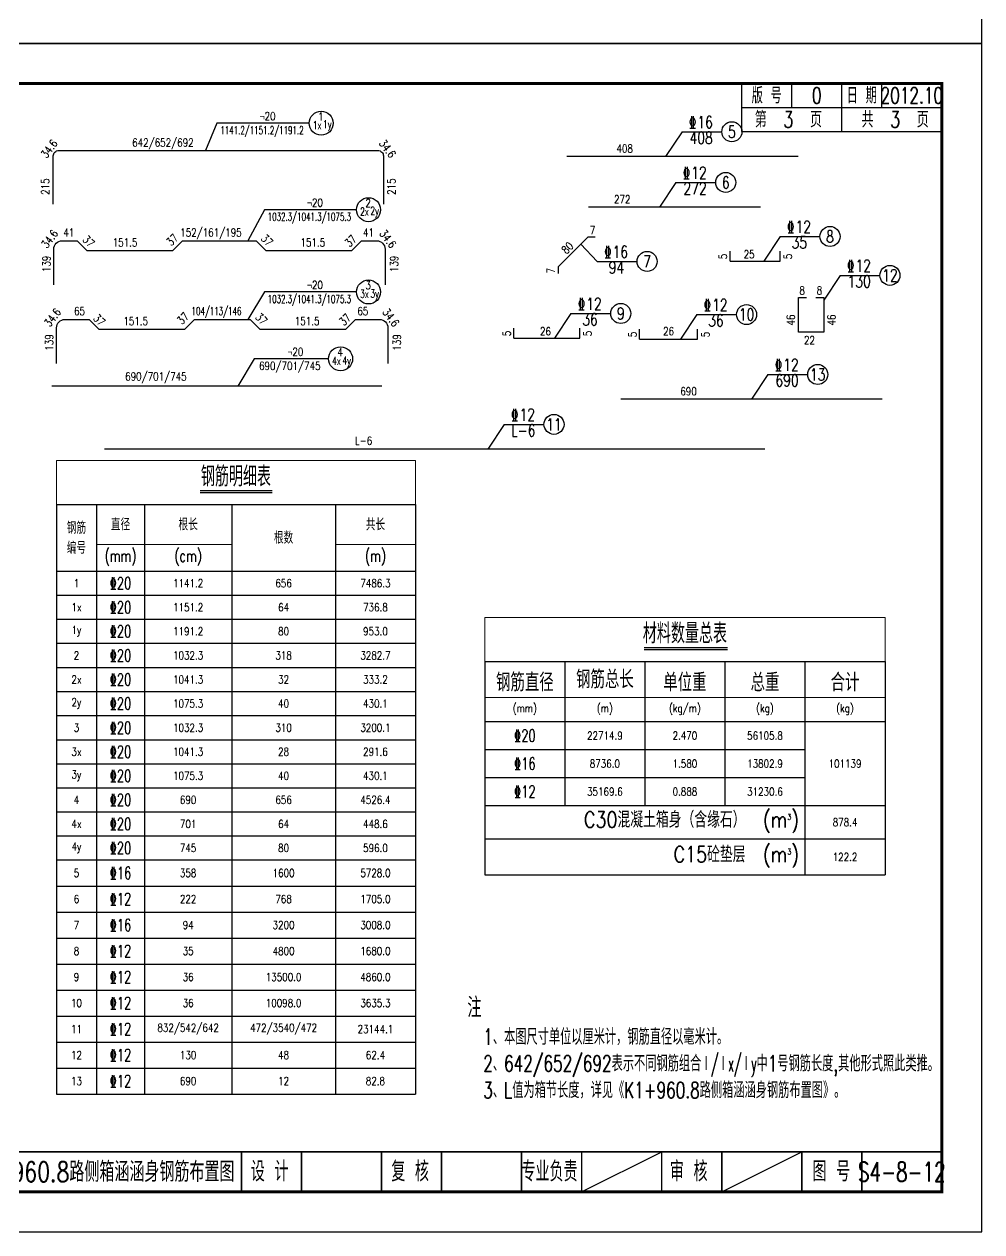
# Model space of a CAD drawing. Header units: millimetres. Extents: x -475 to 1205, y -1212 to 867.
# Drawn here: x 545.5 to 784.8, y -321.1 to -19.3 of the extents above; entities that cross this region are included whole.
import ezdxf
from ezdxf.enums import TextEntityAlignment as Align

# ---------------------------------------------------------------- set-up
doc = ezdxf.new("R2010")
doc.units = ezdxf.units.MM
doc.header["$LTSCALE"] = 0.25
for name, color, linetype in [('DIMENSION', 4, 'Continuous'), ('TEXT', 7, 'Continuous'), ('图框', 7, 'Continuous'), ('尺寸标注', 2, 'Continuous'), ('文字', 7, 'Continuous'), ('标注', 4, 'Continuous'), ('次轮廓线', 7, 'Continuous'), ('结构', 7, 'Continuous'), ('表格', 7, 'Continuous'), ('钢筋', 6, 'Continuous')]:
    doc.layers.add(name, color=color, linetype=linetype)
doc.styles.add('DESIGN', font='romans9_.shx', dxfattribs={"width": 0.8, "bigfont": 'hztxt.shx'})
doc.styles.get("Standard").update_dxf_attribs({"font": 'simplex1.shx', "width": 0.7, "bigfont": 'hztxt.shx'})
doc.styles.add('text', font='romans__.shx', dxfattribs={"width": 0.8, "bigfont": 'hztxt.shx'})

# ---------------------------------------------------------------- blocks, each defined once
blk = doc.blocks.new('steel')
at = {"ltscale": 40}
blk.add_line((0, 0), (9.94, 0), dxfattribs=at)
blk.add_circle((12.44, 0), 2.5)
at = {"color": 7, "width": 0.75, "flags": 8}
blk.add_attdef('N', text='', height=3, dxfattribs=at).set_placement((3.76, 0.03), align=Align.BOTTOM_RIGHT)
at = {"color": 7, "width": 0.75}
for tag, flags, p in [('GRADE', 8, (3.95, 0.03)), ('GAP', 9, (7.96, -0.68))]:
    blk.add_attdef(tag, text='', height=3, dxfattribs=dict(at, flags=flags)).set_placement(p, align=Align.BOTTOM_LEFT)
blk.add_attdef('DIA', text='', height=3, dxfattribs=at).set_placement((7.82, 0.03), align=Align.BOTTOM_CENTER)
at = {"color": 7, "width": 0.75, "flags": 8}
blk.add_attdef('L', text='', height=3, dxfattribs=at).set_placement((4.77, 0), align=Align.TOP_CENTER)
at = {"color": 7, "width": 0.75}
blk.add_attdef('INDEX', text='', height=3, dxfattribs=at).set_placement((12.44, 0), align=Align.MIDDLE_CENTER)
blk = doc.blocks.new('*T373')
at = {"layer": 'Defpoints', "color": 8, "lineweight": 0}
for p, q in [((0, 0), (10, 0)), ((0, 0), (0, -11)), ((10, 0), (22, 0)), ((22, 0), (43.8, 0)), ((43.8, 0), (69.7, 0)), ((69.7, 0), (89.7, 0)), ((89.7, 0), (89.7, -11)), ((10, -21), (22, -21)), ((22, -21), (43.8, -21)), ((69.7, -21), (89.7, -21))]:
    blk.add_line(p, q, dxfattribs=at)
at = {"layer": '表格', "color": 1, "lineweight": -2}
for p, q in [((0, -11), (10, -11)), ((0, -11), (0, -21)), ((10, -11), (22, -11)), ((22, -11), (43.8, -11)), ((43.8, -11), (69.7, -11)), ((69.7, -11), (89.7, -11)), ((89.7, -11), (89.7, -21)), ((0, -21), (0, -27.67)), ((89.7, -21), (89.7, -27.67)), ((0, -27.67), (0, -33.71)), ((89.7, -27.67), (89.7, -33.71)), ((0, -33.71), (0, -39.71)), ((89.7, -33.71), (89.7, -39.71)), ((0, -39.71), (0, -45.71)), ((89.7, -39.71), (89.7, -45.71)), ((0, -45.71), (0, -51.76)), ((89.7, -45.71), (89.7, -51.76)), ((0, -51.76), (0, -57.76)), ((89.7, -51.76), (89.7, -57.76)), ((0, -57.76), (0, -63.76)), ((89.7, -57.76), (89.7, -63.76)), ((0, -63.76), (0, -69.81)), ((89.7, -63.76), (89.7, -69.81)), ((0, -69.81), (0, -75.81)), ((89.7, -69.81), (89.7, -75.81)), ((0, -75.81), (0, -81.81)), ((89.7, -75.81), (89.7, -81.81)), ((0, -81.81), (0, -87.86)), ((89.7, -81.81), (89.7, -87.86)), ((0, -87.86), (0, -93.86)), ((89.7, -87.86), (89.7, -93.86)), ((0, -93.86), (0, -99.86)), ((89.7, -93.86), (89.7, -99.86)), ((0, -99.86), (0, -106.36)), ((89.7, -99.86), (89.7, -106.36)), ((0, -106.36), (0, -112.86)), ((89.7, -106.36), (89.7, -112.86)), ((0, -112.86), (0, -119.36)), ((89.7, -112.86), (89.7, -119.36)), ((0, -119.36), (0, -125.86)), ((89.7, -119.36), (89.7, -125.86)), ((0, -125.86), (0, -132.36)), ((89.7, -125.86), (89.7, -132.36)), ((0, -132.36), (0, -138.86)), ((89.7, -132.36), (89.7, -138.86)), ((0, -138.86), (0, -145.36)), ((89.7, -138.86), (89.7, -145.36)), ((0, -145.36), (0, -151.86)), ((89.7, -145.36), (89.7, -151.86)), ((0, -151.86), (0, -158.36)), ((89.7, -151.86), (89.7, -158.36)), ((0, -158.36), (10, -158.36)), ((10, -158.36), (22, -158.36)), ((22, -158.36), (43.8, -158.36)), ((43.8, -158.36), (69.7, -158.36)), ((69.7, -158.36), (89.7, -158.36))]:
    blk.add_line(p, q, dxfattribs=at)
at = {"layer": '表格', "color": 7, "lineweight": -2}
for p, q in [((10, -11), (10, -21)), ((22, -11), (22, -21)), ((43.8, -11), (43.8, -21)), ((69.7, -11), (69.7, -21)), ((43.8, -21), (43.8, -27.67)), ((69.7, -21), (69.7, -27.67)), ((0, -27.67), (10, -27.67)), ((10, -27.67), (10, -33.71)), ((22, -27.67), (22, -33.71)), ((43.8, -27.67), (69.7, -27.67)), ((43.8, -27.67), (43.8, -33.71)), ((69.7, -27.67), (89.7, -27.67)), ((69.7, -27.67), (69.7, -33.71)), ((0, -33.71), (10, -33.71)), ((10, -33.71), (22, -33.71)), ((10, -33.71), (10, -39.71)), ((22, -33.71), (43.8, -33.71)), ((22, -33.71), (22, -39.71)), ((43.8, -33.71), (69.7, -33.71)), ((43.8, -33.71), (43.8, -39.71)), ((69.7, -33.71), (89.7, -33.71)), ((69.7, -33.71), (69.7, -39.71)), ((0, -39.71), (10, -39.71)), ((10, -39.71), (22, -39.71)), ((10, -39.71), (10, -45.71)), ((22, -39.71), (43.8, -39.71)), ((22, -39.71), (22, -45.71)), ((43.8, -39.71), (69.7, -39.71)), ((43.8, -39.71), (43.8, -45.71)), ((69.7, -39.71), (89.7, -39.71)), ((69.7, -39.71), (69.7, -45.71)), ((0, -45.71), (10, -45.71)), ((10, -45.71), (22, -45.71)), ((10, -45.71), (10, -51.76)), ((22, -45.71), (43.8, -45.71)), ((22, -45.71), (22, -51.76)), ((43.8, -45.71), (69.7, -45.71)), ((43.8, -45.71), (43.8, -51.76)), ((69.7, -45.71), (89.7, -45.71)), ((69.7, -45.71), (69.7, -51.76)), ((0, -51.76), (10, -51.76)), ((10, -51.76), (22, -51.76)), ((10, -51.76), (10, -57.76)), ((22, -51.76), (43.8, -51.76)), ((22, -51.76), (22, -57.76)), ((43.8, -51.76), (69.7, -51.76)), ((43.8, -51.76), (43.8, -57.76)), ((69.7, -51.76), (89.7, -51.76)), ((69.7, -51.76), (69.7, -57.76)), ((0, -57.76), (10, -57.76)), ((10, -57.76), (22, -57.76)), ((10, -57.76), (10, -63.76)), ((22, -57.76), (43.8, -57.76)), ((22, -57.76), (22, -63.76)), ((43.8, -57.76), (69.7, -57.76)), ((43.8, -57.76), (43.8, -63.76)), ((69.7, -57.76), (89.7, -57.76)), ((69.7, -57.76), (69.7, -63.76)), ((0, -63.76), (10, -63.76)), ((10, -63.76), (22, -63.76)), ((10, -63.76), (10, -69.81)), ((22, -63.76), (43.8, -63.76)), ((22, -63.76), (22, -69.81)), ((43.8, -63.76), (69.7, -63.76)), ((43.8, -63.76), (43.8, -69.81)), ((69.7, -63.76), (89.7, -63.76)), ((69.7, -63.76), (69.7, -69.81)), ((0, -69.81), (10, -69.81)), ((10, -69.81), (22, -69.81)), ((10, -69.81), (10, -75.81)), ((22, -69.81), (43.8, -69.81)), ((22, -69.81), (22, -75.81)), ((43.8, -69.81), (69.7, -69.81)), ((43.8, -69.81), (43.8, -75.81)), ((69.7, -69.81), (89.7, -69.81)), ((69.7, -69.81), (69.7, -75.81)), ((0, -75.81), (10, -75.81)), ((10, -75.81), (22, -75.81)), ((10, -75.81), (10, -81.81)), ((22, -75.81), (43.8, -75.81)), ((22, -75.81), (22, -81.81)), ((43.8, -75.81), (69.7, -75.81)), ((43.8, -75.81), (43.8, -81.81)), ((69.7, -75.81), (89.7, -75.81)), ((69.7, -75.81), (69.7, -81.81)), ((0, -81.81), (10, -81.81)), ((10, -81.81), (22, -81.81)), ((10, -81.81), (10, -87.86)), ((22, -81.81), (43.8, -81.81)), ((22, -81.81), (22, -87.86)), ((43.8, -81.81), (69.7, -81.81)), ((43.8, -81.81), (43.8, -87.86)), ((69.7, -81.81), (89.7, -81.81)), ((69.7, -81.81), (69.7, -87.86)), ((0, -87.86), (10, -87.86)), ((10, -87.86), (22, -87.86)), ((10, -87.86), (10, -93.86)), ((22, -87.86), (43.8, -87.86)), ((22, -87.86), (22, -93.86)), ((43.8, -87.86), (69.7, -87.86)), ((43.8, -87.86), (43.8, -93.86)), ((69.7, -87.86), (89.7, -87.86)), ((69.7, -87.86), (69.7, -93.86)), ((0, -93.86), (10, -93.86)), ((10, -93.86), (22, -93.86)), ((10, -93.86), (10, -99.86)), ((22, -93.86), (43.8, -93.86)), ((22, -93.86), (22, -99.86)), ((43.8, -93.86), (69.7, -93.86)), ((43.8, -93.86), (43.8, -99.86)), ((69.7, -93.86), (89.7, -93.86)), ((69.7, -93.86), (69.7, -99.86)), ((0, -99.86), (10, -99.86)), ((10, -99.86), (22, -99.86)), ((10, -99.86), (10, -106.36)), ((22, -99.86), (43.8, -99.86)), ((22, -99.86), (22, -106.36)), ((43.8, -99.86), (69.7, -99.86)), ((43.8, -99.86), (43.8, -106.36)), ((69.7, -99.86), (89.7, -99.86)), ((69.7, -99.86), (69.7, -106.36)), ((0, -106.36), (10, -106.36)), ((10, -106.36), (22, -106.36)), ((10, -106.36), (10, -112.86)), ((22, -106.36), (43.8, -106.36)), ((22, -106.36), (22, -112.86)), ((43.8, -106.36), (69.7, -106.36)), ((43.8, -106.36), (43.8, -112.86)), ((69.7, -106.36), (89.7, -106.36)), ((69.7, -106.36), (69.7, -112.86)), ((0, -112.86), (10, -112.86)), ((10, -112.86), (22, -112.86)), ((10, -112.86), (10, -119.36)), ((22, -112.86), (43.8, -112.86)), ((22, -112.86), (22, -119.36)), ((43.8, -112.86), (69.7, -112.86)), ((43.8, -112.86), (43.8, -119.36)), ((69.7, -112.86), (89.7, -112.86)), ((69.7, -112.86), (69.7, -119.36)), ((0, -119.36), (10, -119.36)), ((10, -119.36), (22, -119.36)), ((10, -119.36), (10, -125.86)), ((22, -119.36), (43.8, -119.36)), ((22, -119.36), (22, -125.86)), ((43.8, -119.36), (69.7, -119.36)), ((43.8, -119.36), (43.8, -125.86)), ((69.7, -119.36), (89.7, -119.36)), ((69.7, -119.36), (69.7, -125.86)), ((0, -125.86), (10, -125.86)), ((10, -125.86), (22, -125.86)), ((10, -125.86), (10, -132.36)), ((22, -125.86), (43.8, -125.86)), ((22, -125.86), (22, -132.36)), ((43.8, -125.86), (69.7, -125.86)), ((43.8, -125.86), (43.8, -132.36)), ((69.7, -125.86), (89.7, -125.86)), ((69.7, -125.86), (69.7, -132.36)), ((0, -132.36), (10, -132.36)), ((10, -132.36), (22, -132.36)), ((10, -132.36), (10, -138.86)), ((22, -132.36), (43.8, -132.36)), ((22, -132.36), (22, -138.86)), ((43.8, -132.36), (69.7, -132.36)), ((43.8, -132.36), (43.8, -138.86)), ((69.7, -132.36), (89.7, -132.36)), ((69.7, -132.36), (69.7, -138.86)), ((0, -138.86), (10, -138.86)), ((10, -138.86), (22, -138.86)), ((10, -138.86), (10, -145.36)), ((22, -138.86), (43.8, -138.86)), ((22, -138.86), (22, -145.36)), ((43.8, -138.86), (69.7, -138.86)), ((43.8, -138.86), (43.8, -145.36)), ((69.7, -138.86), (89.7, -138.86)), ((69.7, -138.86), (69.7, -145.36)), ((0, -145.36), (10, -145.36)), ((10, -145.36), (22, -145.36)), ((10, -145.36), (10, -151.86)), ((22, -145.36), (43.8, -145.36)), ((22, -145.36), (22, -151.86)), ((43.8, -145.36), (69.7, -145.36)), ((43.8, -145.36), (43.8, -151.86)), ((69.7, -145.36), (89.7, -145.36)), ((69.7, -145.36), (69.7, -151.86)), ((0, -151.86), (10, -151.86)), ((10, -151.86), (22, -151.86)), ((10, -151.86), (10, -158.36)), ((22, -151.86), (43.8, -151.86)), ((22, -151.86), (22, -158.36)), ((43.8, -151.86), (69.7, -151.86)), ((43.8, -151.86), (43.8, -158.36)), ((69.7, -151.86), (89.7, -151.86)), ((69.7, -151.86), (69.7, -158.36))]:
    blk.add_line(p, q, dxfattribs=at)
at = {"layer": '表格', "color": 0, "lineweight": -2}
for p, q in [((10, -21), (10, -27.67)), ((22, -21), (22, -27.67)), ((10, -27.67), (22, -27.67)), ((22, -27.67), (43.8, -27.67))]:
    blk.add_line(p, q, dxfattribs=at)
at = {"layer": '表格', "color": 0}
for s, insert, char_height, width, attachment_point in [('{\\C1;钢筋明细表}', (44.85, -1.5), 5, 86.7015, 2), ('钢筋\\P编号', (5, -19.33), 3, 7, 5), ('直径', (16, -16), 3, 9, 5), ('根长', (32.9, -16), 3, 18.7966, 5), ('共长', (79.7, -16), 3, 17, 5), ('根数', (56.75, -19.33), 3, 22.9049, 5), ('(mm)', (16, -24.33), 3, 9, 5), ('(cm)', (32.9, -24.33), 3, 18.7966, 5), ('(m)', (79.7, -24.33), 3, 17, 5), ('\x8420', (16, -30.69), 3, 9, 5), ('\x8420', (16, -36.71), 3, 9, 5), ('\x8420', (16, -42.71), 3, 9, 5), ('\x8420', (16, -48.74), 3, 9, 5), ('\x8420', (16, -54.76), 3, 9, 5), ('\x8420', (16, -60.76), 3, 9, 5), ('\x8420', (16, -66.79), 3, 9, 5), ('\x8420', (16, -72.81), 3, 9, 5), ('\x8420', (16, -78.81), 3, 9, 5), ('\x8420', (16, -84.83), 3, 9, 5), ('\x8420', (16, -90.86), 3, 9, 5), ('\x8420', (16, -96.86), 3, 9, 5), ('\x8416', (16, -103.11), 3, 9, 5), ('\x8412', (16, -109.61), 3, 9, 5), ('\x8416', (16, -116.11), 3, 9, 5), ('\x8412', (16, -122.61), 3, 9, 5), ('\x8412', (16, -129.11), 3, 9, 5), ('\x8412', (16, -135.61), 3, 9, 5), ('\x8412', (16, -142.11), 3, 9, 5), ('\x8412', (16, -148.61), 3, 9, 5), ('\x8412', (16, -155.11), 3, 9, 5)]:
    blk.add_mtext(s, dxfattribs=dict(at, insert=insert, char_height=char_height, width=width, attachment_point=attachment_point))
at = {"layer": '表格', "color": 0, "char_height": 2, "attachment_point": 5, "style": 'text'}
for s, insert, width in [('1', (5, -30.69), 7), ('1141.2', (32.9, -30.69), 18.7966), ('656', (56.75, -30.69), 22.9049), ('7486.3', (79.7, -30.69), 17), ('1x', (5, -36.71), 7), ('1151.2', (32.9, -36.71), 18.7966), ('64', (56.75, -36.71), 22.9049), ('736.8', (79.7, -36.71), 17), ('1y', (5, -42.71), 7), ('1191.2', (32.9, -42.71), 18.7966), ('80', (56.75, -42.71), 22.9049), ('953.0', (79.7, -42.71), 17), ('2', (5, -48.74), 7), ('1032.3', (32.9, -48.74), 18.7966), ('318', (56.75, -48.74), 22.9049), ('3282.7', (79.7, -48.74), 17), ('2x', (5, -54.76), 7), ('1041.3', (32.9, -54.76), 18.7966), ('32', (56.75, -54.76), 22.9049), ('333.2', (79.7, -54.76), 17), ('2y', (5, -60.76), 7), ('1075.3', (32.9, -60.76), 18.7966), ('40', (56.75, -60.76), 22.9049), ('430.1', (79.7, -60.76), 17), ('3', (5, -66.79), 7), ('1032.3', (32.9, -66.79), 18.7966), ('310', (56.75, -66.79), 22.9049), ('3200.1', (79.7, -66.79), 17), ('3x', (5, -72.81), 7), ('1041.3', (32.9, -72.81), 18.7966), ('28', (56.75, -72.81), 22.9049), ('291.6', (79.7, -72.81), 17), ('3y', (5, -78.81), 7), ('1075.3', (32.9, -78.81), 18.7966), ('40', (56.75, -78.81), 22.9049), ('430.1', (79.7, -78.81), 17), ('4', (5, -84.83), 7), ('690', (32.9, -84.83), 18.7966), ('656', (56.75, -84.83), 22.9049), ('4526.4', (79.7, -84.83), 17), ('4x', (5, -90.86), 7), ('701', (32.9, -90.86), 18.7966), ('64', (56.75, -90.86), 22.9049), ('448.6', (79.7, -90.86), 17), ('4y', (5, -96.86), 7), ('745', (32.9, -96.86), 18.7966), ('80', (56.75, -96.86), 22.9049), ('596.0', (79.7, -96.86), 17), ('5', (5, -103.11), 7), ('358', (32.9, -103.11), 18.7966), ('1600', (56.75, -103.11), 22.9049), ('5728.0', (79.7, -103.11), 17), ('6', (5, -109.61), 7), ('222', (32.9, -109.61), 18.7966), ('768', (56.75, -109.61), 22.9049), ('1705.0', (79.7, -109.61), 17), ('7', (5, -116.11), 7), ('94', (32.9, -116.11), 18.7966), ('3200', (56.75, -116.11), 22.9049), ('3008.0', (79.7, -116.11), 17), ('8', (5, -122.61), 7), ('35', (32.9, -122.61), 18.7966), ('4800', (56.75, -122.61), 22.9049), ('1680.0', (79.7, -122.61), 17), ('9', (5, -129.11), 7), ('36', (32.9, -129.11), 18.7966), ('13500.0', (56.75, -129.11), 22.9049), ('4860.0', (79.7, -129.11), 17), ('10', (5, -135.61), 7), ('36', (32.9, -135.61), 18.7966), ('10098.0', (56.75, -135.61), 22.9049), ('3635.3', (79.7, -135.61), 17), ('11', (5, -142.11), 7), ('832/542/642', (32.9, -142.11), 18.7966), ('472/3540/472', (56.75, -142.11), 22.9049), ('23144.1', (79.7, -142.11), 17), ('12', (5, -148.61), 7), ('130', (32.9, -148.61), 18.7966), ('48', (56.75, -148.61), 22.9049), ('62.4', (79.7, -148.61), 17), ('13', (5, -155.11), 7), ('690', (32.9, -155.11), 18.7966), ('12', (56.75, -155.11), 22.9049), ('82.8', (79.7, -155.11), 17)]:
    blk.add_mtext(s, dxfattribs=dict(at, insert=insert, width=width))
blk = doc.blocks.new('*T374')
at = {"layer": 'Defpoints', "color": 8, "lineweight": 0}
for p, q in [((0, 0), (20, 0)), ((0, 0), (0, -11)), ((20, 0), (40, 0)), ((40, 0), (60, 0)), ((60, 0), (80, 0)), ((80, 0), (100, 0)), ((100, 0), (100, -11)), ((0, -20), (20, -20)), ((20, -20), (40, -20)), ((40, -20), (60, -20)), ((60, -20), (80, -20)), ((80, -20), (100, -20))]:
    blk.add_line(p, q, dxfattribs=at)
at = {"layer": '表格', "color": 1, "lineweight": -2}
for p, q in [((0, -11), (20, -11)), ((0, -11), (0, -20)), ((20, -11), (40, -11)), ((40, -11), (60, -11)), ((60, -11), (80, -11)), ((80, -11), (100, -11)), ((100, -11), (100, -20)), ((0, -20), (0, -26.05)), ((100, -20), (100, -26.05)), ((0, -26.05), (0, -33.05)), ((100, -26.05), (100, -33.05)), ((0, -33.05), (0, -40.05)), ((100, -33.05), (100, -40.05)), ((0, -40.05), (0, -47.05)), ((100, -40.05), (100, -47.05)), ((0, -47.05), (0, -55.38)), ((100, -47.05), (100, -55.38)), ((0, -55.38), (0, -64.38)), ((100, -55.38), (100, -64.38)), ((0, -64.38), (20, -64.38)), ((20, -64.38), (40, -64.38)), ((40, -64.38), (60, -64.38)), ((60, -64.38), (80, -64.38)), ((80, -64.38), (100, -64.38))]:
    blk.add_line(p, q, dxfattribs=at)
at = {"layer": '表格', "color": 7, "lineweight": -2}
for p, q in [((20, -11), (20, -20)), ((40, -11), (40, -20)), ((60, -11), (60, -20)), ((80, -11), (80, -20)), ((20, -20), (20, -26.05)), ((40, -20), (40, -26.05)), ((60, -20), (60, -26.05)), ((80, -20), (80, -26.05)), ((0, -26.05), (20, -26.05)), ((20, -26.05), (40, -26.05)), ((20, -26.05), (20, -33.05)), ((40, -26.05), (60, -26.05)), ((40, -26.05), (40, -33.05)), ((60, -26.05), (80, -26.05)), ((60, -26.05), (60, -33.05)), ((80, -26.05), (100, -26.05)), ((80, -26.05), (80, -33.05)), ((0, -33.05), (20, -33.05)), ((20, -33.05), (40, -33.05)), ((20, -33.05), (20, -40.05)), ((40, -33.05), (60, -33.05)), ((40, -33.05), (40, -40.05)), ((60, -33.05), (80, -33.05)), ((60, -33.05), (60, -40.05)), ((80, -33.05), (80, -40.05)), ((0, -40.05), (20, -40.05)), ((20, -40.05), (40, -40.05)), ((20, -40.05), (20, -47.05)), ((40, -40.05), (60, -40.05)), ((40, -40.05), (40, -47.05)), ((60, -40.05), (80, -40.05)), ((60, -40.05), (60, -47.05)), ((80, -40.05), (80, -47.05)), ((0, -47.05), (20, -47.05)), ((20, -47.05), (40, -47.05)), ((40, -47.05), (60, -47.05)), ((60, -47.05), (80, -47.05)), ((80, -47.05), (100, -47.05)), ((80, -47.05), (80, -55.38)), ((0, -55.38), (20, -55.38)), ((20, -55.38), (40, -55.38)), ((40, -55.38), (60, -55.38)), ((60, -55.38), (80, -55.38)), ((80, -55.38), (100, -55.38)), ((80, -55.38), (80, -64.38))]:
    blk.add_line(p, q, dxfattribs=at)
at = {"layer": '表格', "color": 0}
for s, insert, char_height, width, attachment_point in [('{\\C1;材料数量总表}', (50, -1.5), 5, 97, 2), ('\x8420', (10, -29.55), 3, 17, 5), ('\x8416', (10, -36.55), 3, 17, 5), ('\x8412', (10, -43.55), 3, 17, 5)]:
    blk.add_mtext(s, dxfattribs=dict(at, insert=insert, char_height=char_height, width=width, attachment_point=attachment_point))
for s, insert, char_height, width, attachment_point, style in [('钢筋直径', (10, -18.5), 4.5, 17, 8, 'text'), ('钢筋总长', (30, -15.5), 4.5, 17, 5, 'DESIGN'), ('单位重', (50, -18.5), 4.5, 17, 8, 'text'), ('总重', (70, -18.5), 4.5, 17, 8, 'text'), ('合计', (90, -18.5), 4.5, 17, 8, 'text'), ('(mm)', (10, -23.02), 2, 17, 5, 'text'), ('(m)', (30, -23.02), 2, 17, 5, 'text'), ('(kg/m)', (50, -23.02), 2, 17, 5, 'text'), ('(kg)', (70, -23.02), 2, 17, 5, 'text'), ('(kg)', (90, -23.02), 2, 17, 5, 'text'), ('22714.9', (30, -29.55), 2, 17, 5, 'text'), ('2.470', (50, -29.55), 2, 17, 5, 'text'), ('56105.8', (70, -29.55), 2, 17, 5, 'text'), ('8736.0', (30, -36.55), 2, 17, 5, 'text'), ('1.580', (50, -36.55), 2, 17, 5, 'text'), ('13802.9', (70, -36.55), 2, 17, 5, 'text'), ('101139', (90, -36.55), 2, 17, 5, 'text'), ('35169.6', (30, -43.55), 2, 17, 5, 'text'), ('0.888', (50, -43.55), 2, 17, 5, 'text'), ('31230.6', (70, -43.55), 2, 17, 5, 'text'), ('\\A1;C30混凝土箱身（含缘石）  (m{\\H0.35x;\\S3^ ;})', (78.5, -51.21), 4, 77, 6, 'DESIGN'), ('878.4', (90, -51.21), 2, 17, 5, 'text'), ('\\A1;C15砼垫层  (m{\\H0.35x;\\S3^ ;})', (78.5, -59.88), 4, 77, 6, 'DESIGN'), ('122.2', (90, -59.88), 2, 17, 5, 'text')]:
    blk.add_mtext(s, dxfattribs=dict(at, insert=insert, char_height=char_height, width=width, attachment_point=attachment_point, style=style))
blk = doc.blocks.new('series')
at = {"width": 0.75}
for tag, height, p in [('页码', 4, (-35, -19)), ('图名', 5, (-220, -282)), ('图号', 5, (-20, -282))]:
    blk.add_attdef(tag, text='', height=height, dxfattribs=at).set_placement(p, align=Align.MIDDLE_CENTER)
blk = doc.blocks.new('123')
at = {"layer": '图框', "color": 2}
blk.add_lwpolyline([(370.03, 635.68), (370.03, 932.68), (-49.97, 932.68), (-49.97, 635.68)], close=True, dxfattribs=at)

msp = doc.modelspace()

# ---------------------------------------------------------------- linework, layer by layer
for p, q in [((593.712, -44.013), (590.804, -50.822)), ((616.755, -44.013), (593.712, -44.013)), ((628.591, -65.627), (605.548, -65.627)), ((628.591, -86.19), (605.548, -86.19)), ((621.6, -102.899), (603.005, -102.899))]:
    msp.add_line(p, q)
for points, const_width in [([(774.834, -34.085), (394.834, -34.085), (394.834, -311.085), (774.834, -311.085), (774.834, -34.085)], 0.7), ([(394.834, -301.085), (774.834, -301.085)], 0.4), ([(669.834, -311.085), (669.834, -301.085)], 0.4), ([(684.834, -311.085), (684.834, -301.085)], 0.4), ([(704.834, -311.085), (704.834, -301.085)], 0.4), ([(719.834, -311.085), (719.834, -301.085)], 0.4), ([(739.834, -311.085), (739.834, -301.085)], 0.4), ([(754.834, -311.085), (754.834, -301.085)], 0.4)]:
    msp.add_lwpolyline(points, dxfattribs=dict(const_width=const_width))
for centre in [(619.755, -44.013), (631.591, -65.627), (631.591, -86.19), (624.6, -102.899)]:
    msp.add_circle(centre, 3)
at = {"layer": '图框', "const_width": 0.4}
for points in [[(599.834, -311.085), (599.834, -301.085)], [(614.834, -311.085), (614.834, -301.085)], [(634.834, -311.085), (634.834, -301.085)], [(649.834, -311.085), (649.834, -301.085)], [(669.834, -311.085), (669.834, -301.085)]]:
    msp.add_lwpolyline(points, dxfattribs=at)
at = {"layer": '文字'}
for p, q in [((709.933, -46.154), (705.822, -52.331)), ((708.396, -58.821), (704.285, -64.998)), ((605.548, -65.627), (601.436, -73.401)), ((734.453, -72.32), (730.342, -78.498)), ((688.752, -78.564), (684.641, -74.24)), ((749.433, -82.04), (745.322, -88.217)), ((605.548, -86.19), (601.436, -93.054)), ((682.169, -91.564), (678.057, -97.742)), ((713.609, -91.84), (709.498, -98.017)), ((603.005, -102.899), (598.894, -109.764)), ((731.386, -106.809), (727.274, -112.987)), ((665.487, -119.28), (661.375, -125.458))]:
    msp.add_line(p, q, dxfattribs=at)
at = {"layer": '标注'}
for p, q in [((589.472, -136.314), (607.527, -136.314)), ((700.42, -175.541), (721.292, -175.541))]:
    msp.add_line(p, q, dxfattribs=at)
at = {"layer": '次轮廓线'}
for p, q in [((724.834, -46.085), (724.834, -34.085)), ((737.334, -40.085), (737.334, -34.085)), ((749.834, -40.085), (749.834, -34.085)), ((759.834, -40.085), (759.834, -34.085)), ((724.834, -40.085), (774.834, -40.085)), ((749.834, -46.085), (749.834, -40.085)), ((724.834, -46.085), (774.834, -46.085))]:
    msp.add_line(p, q, dxfattribs=at)
at = {"layer": '结构'}
for p, q in [((684.834, -311.085), (704.834, -301.085)), ((719.834, -311.085), (739.834, -301.085))]:
    msp.add_line(p, q, dxfattribs=at)
at = {"layer": '钢筋'}
for p, q in [((738.951, -52.331), (681.12, -52.331)), ((729.505, -64.998), (686.589, -64.998)), ((679.064, -79.816), (686.482, -72.399)), ((686.482, -72.399), (688.232, -72.399)), ((721.906, -78.498), (721.906, -75.998)), ((734.406, -78.498), (734.406, -75.998)), ((679.064, -81.566), (679.064, -79.816)), ((721.906, -78.498), (734.406, -78.498)), ((738.997, -96.251), (738.997, -87.575)), ((738.997, -87.575), (740.997, -87.575)), ((743.322, -87.575), (745.322, -87.575)), ((745.322, -87.575), (745.322, -96.251)), ((667.87, -97.742), (667.87, -95.242)), ((684.37, -97.742), (684.37, -95.242)), ((699.306, -98.017), (699.306, -95.517)), ((713.806, -98.017), (713.806, -95.517)), ((745.322, -96.251), (738.997, -96.251)), ((667.87, -97.742), (684.37, -97.742)), ((699.306, -98.017), (713.806, -98.017)), ((634.929, -109.764), (552.429, -109.764)), ((759.904, -112.987), (694.621, -112.987)), ((730.617, -125.458), (565.617, -125.458)), ((589.472, -135.814), (607.527, -135.814)), ((700.42, -175.041), (721.292, -175.041))]:
    msp.add_line(p, q, dxfattribs=at)
for points in [[(552.804, -64.259), (552.804, -52.197, -0.4142136), (554.179, -50.822), (633.929, -50.822, -0.4142136), (635.304, -52.197), (635.304, -64.259)], [(552.921, -84.388), (552.921, -75.467, -0.4142136), (554.987, -73.401), (558.807, -73.401), (561.229, -75.823), (582.702, -75.823), (585.124, -73.401), (603.509, -73.401), (605.932, -75.823), (627.405, -75.823), (629.827, -73.401), (633.646, -73.401, -0.4142136), (635.712, -75.467), (635.712, -84.388)], [(553.641, -104.042), (553.641, -95.12, -0.4142136), (555.707, -93.054), (561.763, -93.054), (564.185, -95.476), (585.658, -95.476), (588.08, -93.054), (601.994, -93.054), (604.416, -95.476), (625.889, -95.476), (628.311, -93.054), (634.366, -93.054, -0.4142136), (636.432, -95.12), (636.432, -104.042)]]:
    msp.add_lwpolyline(points, format="xyb", dxfattribs=at)

# ---------------------------------------------------------------- block references
ref = msp.add_blockref('series', (784.834, -24.085))
ref.add_attrib('页码', '第  3  页    共  3  页', dxfattribs={"height": 4, "width": 0.75}).set_placement((749.834, -43.085), align=Align.MIDDLE_CENTER)
ref.add_attrib('图名', 'K1+960.8路侧箱涵涵身钢筋布置图', dxfattribs={"height": 5, "width": 0.75}).set_placement((564.834, -306.085), align=Align.MIDDLE_CENTER)
ref.add_attrib('图号', 'S4-8-12', dxfattribs={"height": 4.8, "width": 0.7}).set_placement((764.834, -306.085), align=Align.MIDDLE_CENTER)
ref = msp.add_blockref('steel', (709.933, -46.154))
ref.add_attrib('INDEX', '5', dxfattribs={"color": 7, "height": 3, "width": 0.75}).set_placement((722.371, -46.154), align=Align.MIDDLE_CENTER)
ref.add_attrib('GRADE', '%%132', dxfattribs={"color": 7, "height": 3, "width": 0.75, "flags": 8}).set_placement((711.619, -46.154), align=Align.BOTTOM_LEFT)
ref.add_attrib('DIA', '16', dxfattribs={"color": 7, "height": 3, "width": 0.75}).set_placement((715.686, -46.154), align=Align.BOTTOM_CENTER)
ref.add_attrib('L', '408', dxfattribs={"color": 7, "height": 3, "width": 0.75, "flags": 8}).set_placement((714.702, -46.154), align=Align.TOP_CENTER)
ref = msp.add_blockref('steel', (708.396, -58.821))
ref.add_attrib('INDEX', '6', dxfattribs={"color": 7, "height": 3, "width": 0.75}).set_placement((720.834, -58.821), align=Align.MIDDLE_CENTER)
ref.add_attrib('GRADE', '%%132', dxfattribs={"color": 7, "height": 3, "width": 0.75, "flags": 8}).set_placement((710.082, -58.821), align=Align.BOTTOM_LEFT)
ref.add_attrib('DIA', '12', dxfattribs={"color": 7, "height": 3, "width": 0.75}).set_placement((714.148, -58.821), align=Align.BOTTOM_CENTER)
ref.add_attrib('L', '272', dxfattribs={"color": 7, "height": 3, "width": 0.75, "flags": 8}).set_placement((713.165, -58.821), align=Align.TOP_CENTER)
ref = msp.add_blockref('steel', (734.453, -72.32))
ref.add_attrib('INDEX', '8', dxfattribs={"color": 7, "height": 3, "width": 0.75}).set_placement((746.89, -72.32), align=Align.MIDDLE_CENTER)
ref.add_attrib('GRADE', '%%132', dxfattribs={"color": 7, "height": 3, "width": 0.75, "flags": 8}).set_placement((736.139, -72.32), align=Align.BOTTOM_LEFT)
ref.add_attrib('DIA', '12', dxfattribs={"color": 7, "height": 3, "width": 0.75}).set_placement((740.205, -72.32), align=Align.BOTTOM_CENTER)
ref.add_attrib('L', '35', dxfattribs={"color": 7, "height": 3, "width": 0.75, "flags": 8}).set_placement((739.222, -72.32), align=Align.TOP_CENTER)
ref = msp.add_blockref('steel', (688.752, -78.564))
ref.add_attrib('INDEX', '7', dxfattribs={"color": 7, "height": 3, "width": 0.75}).set_placement((701.19, -78.564), align=Align.MIDDLE_CENTER)
ref.add_attrib('GRADE', '%%132', dxfattribs={"color": 7, "height": 3, "width": 0.75, "flags": 8}).set_placement((690.439, -78.564), align=Align.BOTTOM_LEFT)
ref.add_attrib('DIA', '16', dxfattribs={"color": 7, "height": 3, "width": 0.75}).set_placement((694.505, -78.564), align=Align.BOTTOM_CENTER)
ref.add_attrib('L', '94', dxfattribs={"color": 7, "height": 3, "width": 0.75, "flags": 8}).set_placement((693.521, -78.564), align=Align.TOP_CENTER)
ref = msp.add_blockref('steel', (749.433, -82.04))
ref.add_attrib('INDEX', '12', dxfattribs={"color": 7, "height": 3, "width": 0.75}).set_placement((761.87, -82.04), align=Align.MIDDLE_CENTER)
ref.add_attrib('GRADE', '%%132', dxfattribs={"color": 7, "height": 3, "width": 0.75, "flags": 8}).set_placement((751.119, -82.04), align=Align.BOTTOM_LEFT)
ref.add_attrib('DIA', '12', dxfattribs={"color": 7, "height": 3, "width": 0.75}).set_placement((755.185, -82.04), align=Align.BOTTOM_CENTER)
ref.add_attrib('L', '130', dxfattribs={"color": 7, "height": 3, "width": 0.75, "flags": 8}).set_placement((754.202, -82.04), align=Align.TOP_CENTER)
ref = msp.add_blockref('steel', (682.169, -91.564))
ref.add_attrib('INDEX', '9', dxfattribs={"color": 7, "height": 3, "width": 0.75}).set_placement((694.606, -91.564), align=Align.MIDDLE_CENTER)
ref.add_attrib('GRADE', '%%132', dxfattribs={"color": 7, "height": 3, "width": 0.75, "flags": 8}).set_placement((683.855, -91.564), align=Align.BOTTOM_LEFT)
ref.add_attrib('DIA', '12', dxfattribs={"color": 7, "height": 3, "width": 0.75}).set_placement((687.921, -91.564), align=Align.BOTTOM_CENTER)
ref.add_attrib('L', '36', dxfattribs={"color": 7, "height": 3, "width": 0.75, "flags": 8}).set_placement((686.937, -91.564), align=Align.TOP_CENTER)
ref = msp.add_blockref('steel', (713.609, -91.84))
ref.add_attrib('INDEX', '10', dxfattribs={"color": 7, "height": 3, "width": 0.75}).set_placement((726.047, -91.84), align=Align.MIDDLE_CENTER)
ref.add_attrib('GRADE', '%%132', dxfattribs={"color": 7, "height": 3, "width": 0.75, "flags": 8}).set_placement((715.295, -91.84), align=Align.BOTTOM_LEFT)
ref.add_attrib('DIA', '12', dxfattribs={"color": 7, "height": 3, "width": 0.75}).set_placement((719.362, -91.84), align=Align.BOTTOM_CENTER)
ref.add_attrib('L', '36', dxfattribs={"color": 7, "height": 3, "width": 0.75, "flags": 8}).set_placement((718.378, -91.84), align=Align.TOP_CENTER)
ref = msp.add_blockref('steel', (731.386, -106.809))
ref.add_attrib('INDEX', '13', dxfattribs={"color": 7, "height": 3, "width": 0.75}).set_placement((743.823, -106.809), align=Align.MIDDLE_CENTER)
ref.add_attrib('GRADE', '%%132', dxfattribs={"color": 7, "height": 3, "width": 0.75, "flags": 8}).set_placement((733.072, -106.809), align=Align.BOTTOM_LEFT)
ref.add_attrib('DIA', '12', dxfattribs={"color": 7, "height": 3, "width": 0.75}).set_placement((737.138, -106.809), align=Align.BOTTOM_CENTER)
ref.add_attrib('L', '690', dxfattribs={"color": 7, "height": 3, "width": 0.75, "flags": 8}).set_placement((736.154, -106.809), align=Align.TOP_CENTER)
ref = msp.add_blockref('steel', (665.487, -119.28))
ref.add_attrib('INDEX', '11', dxfattribs={"color": 7, "height": 3, "width": 0.75}).set_placement((677.924, -119.28), align=Align.MIDDLE_CENTER)
ref.add_attrib('GRADE', '%%132', dxfattribs={"color": 7, "height": 3, "width": 0.75, "flags": 8}).set_placement((667.173, -119.28), align=Align.BOTTOM_LEFT)
ref.add_attrib('DIA', '12', dxfattribs={"color": 7, "height": 3, "width": 0.75}).set_placement((671.239, -119.28), align=Align.BOTTOM_CENTER)
ref.add_attrib('L', 'L-6', dxfattribs={"color": 7, "height": 3, "width": 0.75, "flags": 8}).set_placement((670.256, -119.28), align=Align.TOP_CENTER)
for name, p in [('*T373', (553.607, -128.293)), ('*T374', (660.645, -167.52))]:
    msp.add_blockref(name, p)
at = {"layer": '标注'}
for p in [(414.809, -659.766), (414.809, -956.766)]:
    msp.add_blockref('123', p, dxfattribs=at)

# ---------------------------------------------------------------- texts
at = {"style": 'text'}
for s, width, p in [('%%17220', 0.8, (606.37, -42.27)), ('1', 0.8, (619.645, -42.367)), ('1141.2/1151.2/1191.2', 0.65, (604.958, -45.921)), ('1x', 0.7, (618.755, -44.502)), ('1y', 0.7, (621.284, -44.598)), ('%%17220', 0.8, (618.206, -63.884)), ('2', 0.8, (631.481, -63.981)), ('1032.3/1041.3/1075.3', 0.65, (616.795, -67.535)), ('2x', 0.7, (630.591, -66.116)), ('2y', 0.7, (633.121, -66.212)), ('%%17220', 0.8, (618.206, -84.447)), ('3', 0.8, (631.481, -84.518)), ('1032.3/1041.3/1075.3', 0.65, (616.795, -88.097)), ('3x', 0.7, (630.591, -86.679)), ('3y', 0.7, (633.121, -86.927)), ('%%17220', 0.8, (613.31, -101.156)), ('4x', 0.7, (623.599, -103.388)), ('4', 0.8, (624.49, -101.228)), ('4y', 0.7, (626.129, -103.637))]:
    msp.add_text(s, height=2, dxfattribs=dict(at, width=width)).set_placement(p, align=Align.MIDDLE)
at = {"style": 'text', "width": 0.8}
for s, rotation, p in [('80', 45, (681.021, -76.848)), ('5', 90, (721.138, -78.01)), ('5', 90, (737.353, -78.012)), ('5', 90, (667.102, -97.254)), ('5', 90, (687.316, -97.256)), ('5', 90, (698.538, -97.529)), ('5', 90, (716.753, -97.532))]:
    msp.add_text(s, height=2, rotation=rotation, dxfattribs=at).set_placement(p)
at = {"style": 'text', "width": 0.65}
msp.add_text('104/113/146', height=2, dxfattribs=at).set_placement((587.359, -91.983))
at = {"width": 0.7}
for s, p in [('专业负责', (676.824, -305.991)), ('审 核', (711.598, -305.991)), ('图 号', (747.217, -305.991))]:
    msp.add_text(s, height=5, dxfattribs=at).set_placement(p, align=Align.MIDDLE_CENTER)
at = {"layer": 'DIMENSION', "color": 7, "style": 'text', "width": 0.8}
for s, rotation, p in [('215', 90, (551.804, -61.92)), ('215', 90, (638.304, -61.92)), ('37', 315, (559.947, -73.277)), ('37', 45, (582.276, -74.835)), ('37', 315, (604.526, -73.004)), ('37', 45, (626.855, -75.108)), ('139', 90, (552.086, -81.226)), ('139', 90, (638.971, -81.226)), ('37', 315, (562.61, -92.93)), ('37', 45, (584.94, -94.489)), ('37', 315, (603.108, -92.657)), ('37', 45, (625.437, -94.762)), ('139', 90, (552.805, -100.879)), ('139', 90, (639.691, -100.879))]:
    msp.add_text(s, height=2, rotation=rotation, dxfattribs=at).set_placement(p)
for s, p in [('41', (555.337, -72.33)), ('152/161/195', (584.528, -72.33)), ('41', (630.205, -72.33)), ('151.5', (567.661, -74.823)), ('151.5', (614.573, -74.823)), ('65', (558.001, -91.983)), ('65', (628.787, -91.983)), ('151.5', (570.324, -94.476)), ('151.5', (613.155, -94.476))]:
    msp.add_text(s, height=2, dxfattribs=at).set_placement(p)
at = {"layer": 'DIMENSION', "color": 7, "char_height": 2, "attachment_point": 5, "style": 'text'}
for insert, rotation in [((551.782, -50.386), 52.93334), ((636.325, -50.386), 307.06666), ((551.9, -72.919), 52.93334), ((636.443, -72.919), 307.06666), ((552.62, -92.572), 52.93334), ((637.163, -92.572), 307.06666)]:
    msp.add_mtext('\\A1;34.6', dxfattribs=dict(at, insert=insert, rotation=rotation))
at = {"layer": 'TEXT', "style": 'text', "width": 0.8}
for s, p in [('642/652/692', (580.204, -49.857)), ('408', (695.588, -51.366)), ('272', (694.968, -64.033)), ('7', (687.551, -71.776)), ('25', (726.688, -77.776)), ('26', (675.788, -97.02)), ('26', (706.563, -97.004)), ('690/701/745', (578.455, -108.312)), ('690', (711.552, -112.021)), ('L-6', (630.341, -124.371))]:
    msp.add_text(s, height=2, dxfattribs=at).set_placement(p, align=Align.CENTER)
msp.add_text('7', height=2, rotation=90, dxfattribs=at).set_placement((678.176, -80.877), align=Align.CENTER)
msp.add_text('690/701/745', height=2, dxfattribs=at).set_placement((611.899, -104.807), align=Align.MIDDLE)
at = {"layer": '图框', "width": 0.7}
for s, p in [('设 计', (606.879, -305.991)), ('复 核', (641.974, -305.991))]:
    msp.add_text(s, height=5, dxfattribs=at).set_placement(p, align=Align.MIDDLE_CENTER)
at = {"layer": '尺寸标注', "color": 7, "style": 'text', "width": 0.8}
for s, p in [('8', (739.235, -86.825)), ('8', (743.56, -86.825)), ('22', (740.384, -99.233))]:
    msp.add_text(s, height=2, dxfattribs=at).set_placement(p)
for p in [(738.086, -94.58), (748.246, -94.58)]:
    msp.add_text('46', height=2, rotation=90, dxfattribs=at).set_placement(p)
at = {"layer": '文字', "width": 0.7}
for s, p in [('版 号', (731.084, -37.085)), ('0', (743.584, -37.085)), ('日 期', (754.834, -37.085)), ('2012.10', (767.334, -37.085))]:
    msp.add_text(s, height=4, dxfattribs=at).set_placement(p, align=Align.MIDDLE_CENTER)
msp.add_text('注', height=5, dxfattribs=at).set_placement((656.285, -267.525))
at = {"layer": '文字', "insert": (660.251, -270.328), "char_height": 4, "width": 215.12452, "attachment_point": 1}
msp.add_mtext('1、本图尺寸单位以厘米计，钢筋直径以毫米计。\\P2、642/652/692表示不同钢筋组合{\\W0.5;Ⅰ/Ⅰx/Ⅰy}中1号钢筋长度,其他形式照此类推。\\P3、L值为箱节长度，详见《K1+960.8路侧箱涵涵身钢筋布置图》。', dxfattribs=at)

doc.saveas('drawing.dxf')
